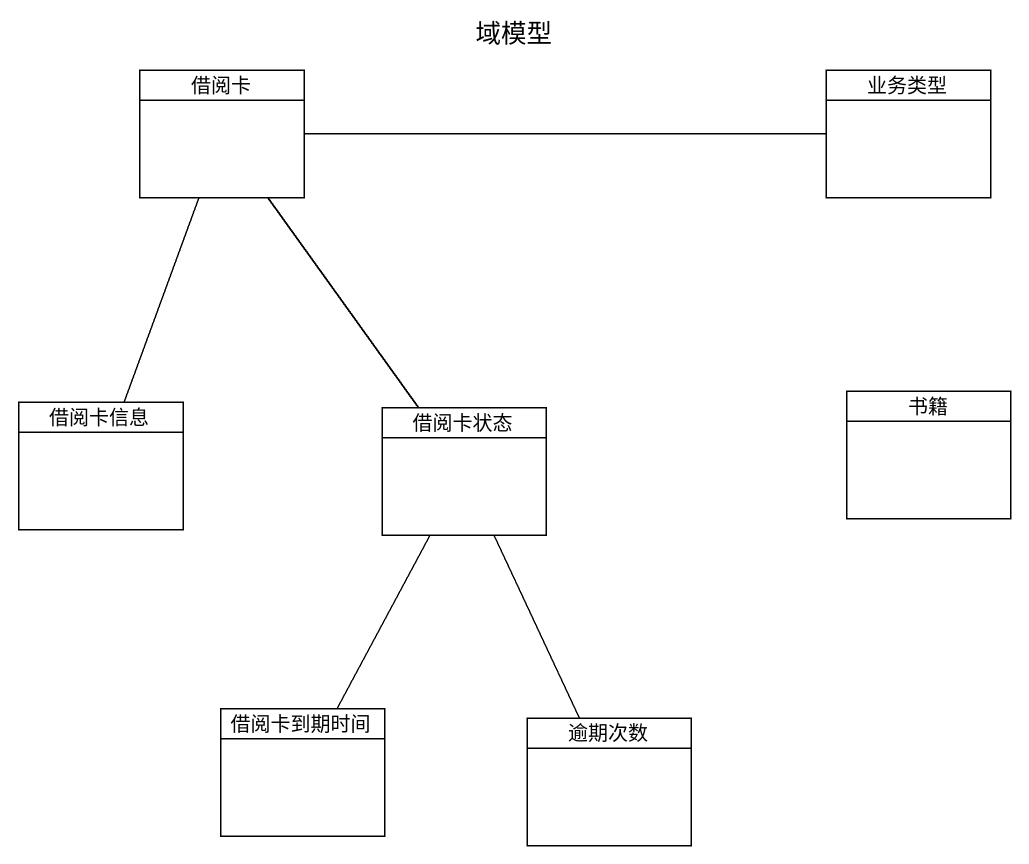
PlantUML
@startuml
title 域模型
hide circle
hide empty members
class 借阅卡
class 业务类型
class 借阅卡信息
class 借阅卡状态
class 书籍
class 借阅卡到期时间
class 逾期次数
借阅卡 -right- 业务类型
借阅卡 -- 借阅卡信息
借阅卡 -- 借阅卡状态
借阅卡状态 -- 借阅卡到期时间
借阅卡状态 -- 逾期次数
@enduml
